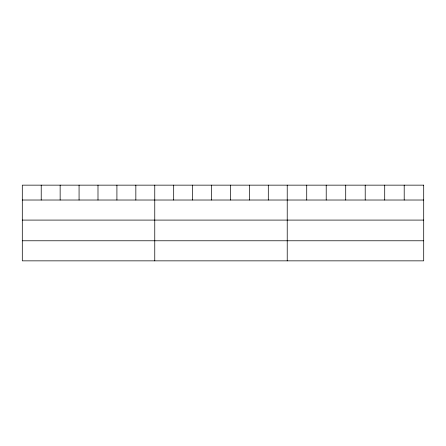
<?xml version="1.0" encoding="UTF-8"?>
<svg xmlns="http://www.w3.org/2000/svg" width="446" height="446" viewBox="0 0 446 446"><rect width="100%" height="100%" fill="white"/><g stroke="black" fill="none" stroke-linecap="round" stroke-linejoin="round"><path stroke-width="0.67" d="M22.3 200.02L423.7 200.02M22.3 220.09L423.7 220.09M22.3 240.773L423.7 240.773M404.204 185.151L404.204 200.02M384.708 185.151L384.708 200.02M365.213 185.151L365.213 200.02M345.711 185.151L345.711 200.02M326.216 185.151L326.216 200.02M306.72 185.151L306.72 200.02M287.224 185.151L287.224 260.849M268.302 185.151L268.302 200.02M249.375 185.151L249.375 200.02M230.454 185.151L230.454 200.02M211.532 185.151L211.532 200.02M192.611 185.151L192.611 200.02M173.684 185.151L173.684 200.02M154.762 185.151L154.762 260.849M135.84 185.151L135.84 200.02M116.913 185.151L116.913 200.02M97.992 185.151L97.992 200.02M79.07 185.151L79.07 200.02M60.149 185.151L60.149 200.02M41.222 185.151L41.222 200.02M423.7 185.151L22.3 185.151L22.3 260.849L423.7 260.849L423.7 185.151"/></g></svg>
